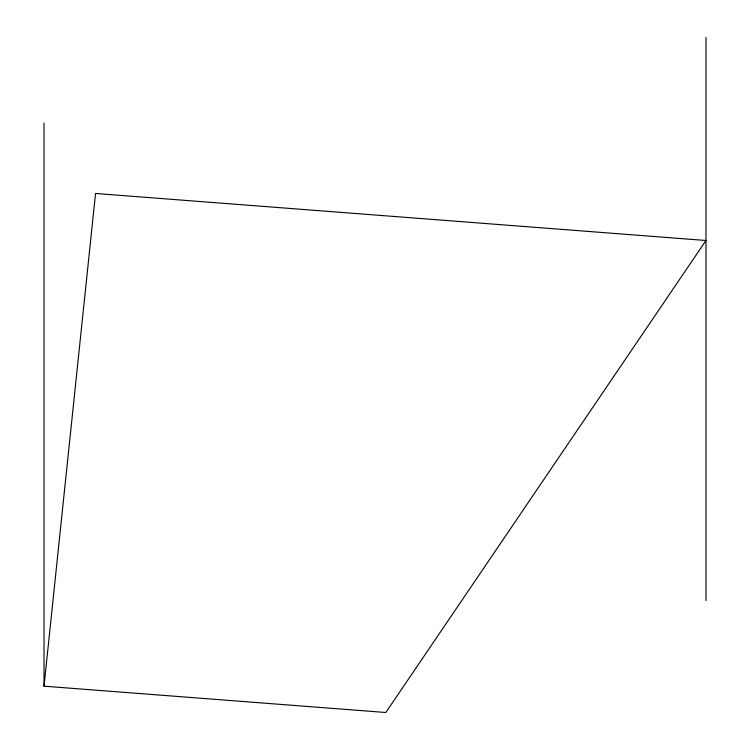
<?xml version="1.0" encoding="UTF-8"?>
<svg xmlns="http://www.w3.org/2000/svg" width="750" height="750" viewBox="0 0 750 750"><rect width="100%" height="100%" fill="white"/><g stroke="black" fill="none" stroke-linecap="round" stroke-linejoin="round"><path stroke-width="1.12" d="M44.025 686.175L95.541 193.472L705.975 240.497L385.809 712.5L44.025 686.175L44.025 123.084M705.975 37.5L705.975 600.591"/></g></svg>
